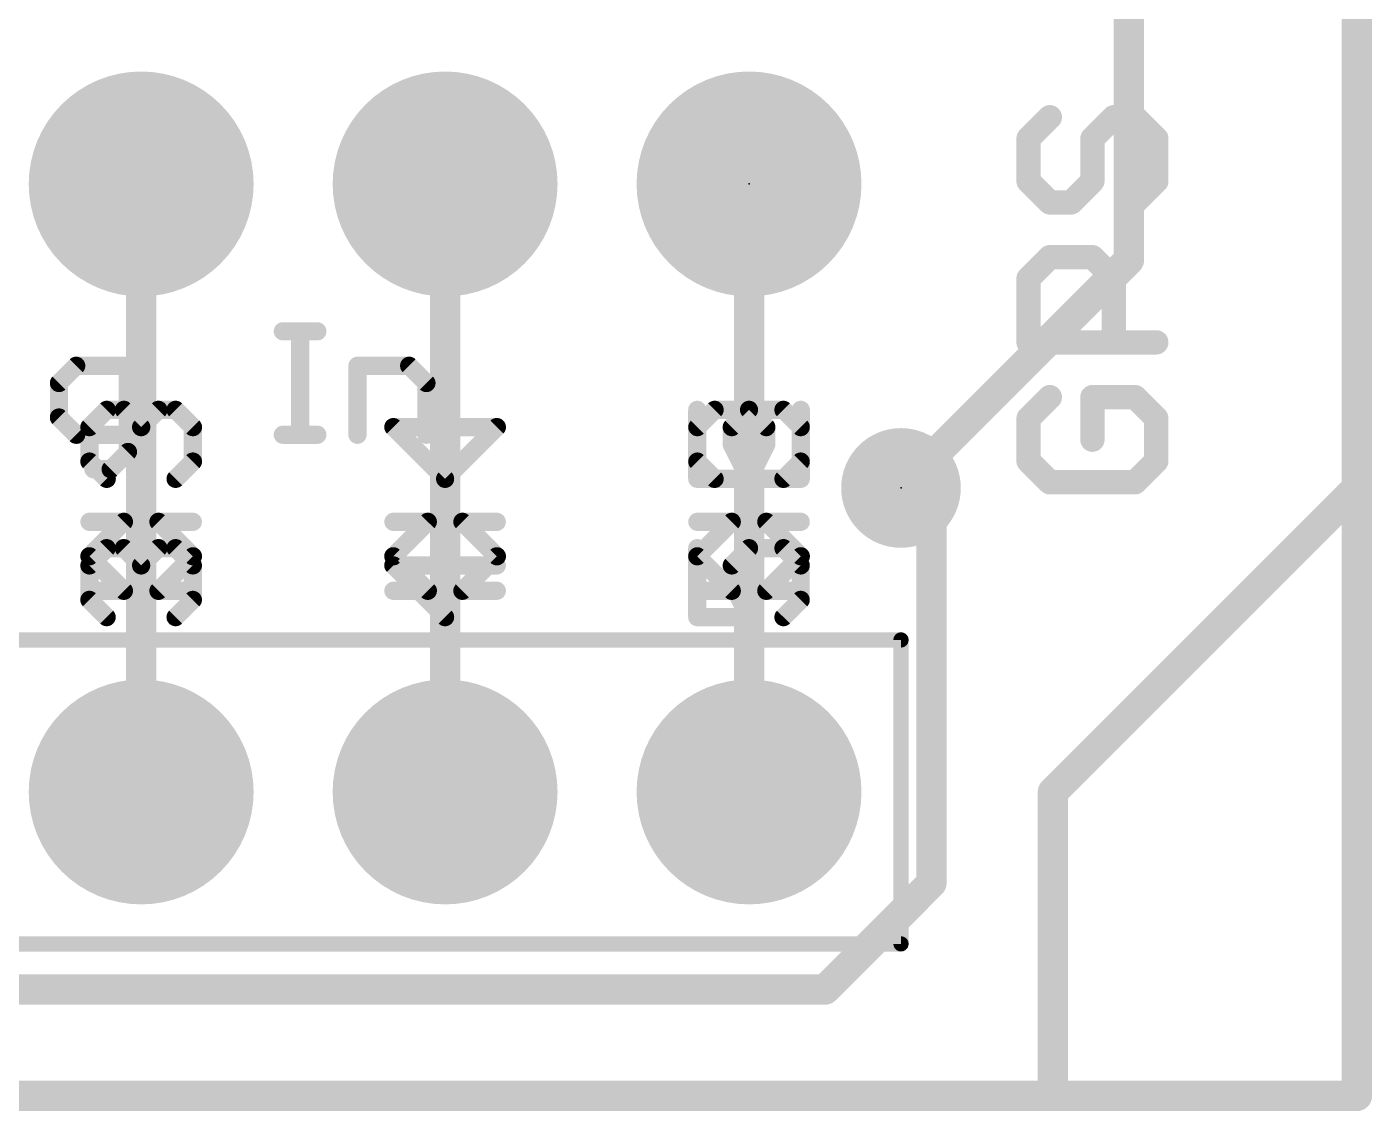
# Model space of a CAD drawing. Extents: x -24 to 83, y -23 to 53.
# Drawn here: x 48.58 to 59.82, y -0.13 to 8.93 of the extents above; entities that cross this region are included whole.
import ezdxf

# ---------------------------------------------------------------- set-up
doc = ezdxf.new("R2010")
doc.units = 0
for name, color, linetype in [('1', 12, 'CONTINUOUS'), ('16', 132, 'CONTINUOUS'), ('17', 110, 'CONTINUOUS'), ('20', 53, 'CONTINUOUS'), ('21', 41, 'CONTINUOUS'), ('22', 40, 'CONTINUOUS'), ('23', 53, 'CONTINUOUS'), ('51', 53, 'CONTINUOUS')]:
    doc.layers.add(name, color=color, linetype=linetype)

# ---------------------------------------------------------------- blocks, each defined once
blk = doc.blocks.new('ROUNDP')
at = {"const_width": 0.5}
blk.add_lwpolyline([(0, -0.25, 1), (0, 0.25, 1), (0, -0.25)], format="xyb", dxfattribs=at)
blk = doc.blocks.new('RECT')
blk.add_solid([(-0.5, -0.5), (0.5, -0.5), (-0.5, 0.5), (0.5, 0.5)])
blk = doc.blocks.new('PIE')
at = {"const_width": 0.5}
blk.add_lwpolyline([(0, -0.25, 1), (0, 0.25, 1), (0, -0.25)], format="xyb", dxfattribs=at)

msp = doc.modelspace()

# ---------------------------------------------------------------- linework, layer by layer
at = {"layer": '1', "const_width": 0.254}
for points in [[(59.69, 53.34), (59.69, 0)], [(49.53, 2.54), (49.53, 7.62)], [(52.07, 2.54), (52.07, 7.62)], [(54.61, 2.54), (54.61, 7.62)], [(59.69, 0), (0, 0)]]:
    msp.add_lwpolyline(points, dxfattribs=at)
at = {"layer": '1', "const_width": 0.127}
for points in [[(49.5935, 7.62, 1), (49.4665, 7.62)], [(52.1335, 7.62, 1), (52.0065, 7.62)], [(54.6735, 7.62, 1), (54.5465, 7.62)], [(49.4665, 2.54, 1), (49.5935, 2.54)], [(52.0065, 2.54, 1), (52.1335, 2.54)], [(54.5465, 2.54, 1), (54.6735, 2.54)], [(59.69, -0.0635, 1), (59.69, 0.0635)], [(59.6265, 0, 1), (59.7535, 0)]]:
    msp.add_lwpolyline(points, format="xyb", dxfattribs=at)
at = {"layer": '16', "const_width": 0.254}
for points in [[(59.69, 53.34), (59.69, 0)], [(57.785, 6.985), (57.785, 22.225)], [(56.134, 5.334), (57.785, 6.985)], [(56.134, 1.778), (56.134, 5.334)], [(55.245, 0.889), (56.134, 1.778)], [(25.781, 0.889), (55.245, 0.889)], [(59.69, 0), (0, 0)]]:
    msp.add_lwpolyline(points, dxfattribs=at)
at = {"layer": '16', "const_width": 0.127}
for points in [[(57.8299, 6.9401, 1), (57.7401, 7.0299)], [(57.7215, 6.985, 1), (57.8485, 6.985)], [(56.1975, 5.334, 1), (56.0705, 5.334)], [(56.0891, 5.3789, 1), (56.1789, 5.2891)], [(56.0705, 1.778, 1), (56.1975, 1.778)], [(56.1789, 1.7331, 1), (56.0891, 1.8229)], [(55.245, 0.8255, 1), (55.245, 0.9525)], [(55.2001, 0.9339, 1), (55.2899, 0.8441)], [(59.69, -0.0635, 1), (59.69, 0.0635)], [(59.6265, 0, 1), (59.7535, 0)]]:
    msp.add_lwpolyline(points, format="xyb", dxfattribs=at)
at = {"layer": '20', "const_width": 0.2032}
for points in [[(59.69, 38.1), (59.69, 5.08)], [(59.69, 5.08), (57.15, 2.54)], [(57.15, 2.54), (57.15, 0)], [(57.15, 0), (14.868, 0)]]:
    msp.add_lwpolyline(points, dxfattribs=at)
at = {"layer": '20', "const_width": 0.1016}
for points in [[(59.7259, 5.0441, 1), (59.6541, 5.1159)], [(59.6392, 5.08, 1), (59.7408, 5.08)], [(57.2008, 2.54, 1), (57.0992, 2.54)], [(57.1141, 2.5759, 1), (57.1859, 2.5041)], [(57.0992, 0, 1), (57.2008, 0)], [(57.15, -0.0508, 1), (57.15, 0.0508)]]:
    msp.add_lwpolyline(points, format="xyb", dxfattribs=at)
at = {"layer": '21'}
for points, const_width in [([(57.1238, 8.1776), (56.9459, 7.9996)], 0.2032), ([(57.4797, 7.9996), (57.6577, 8.1776)], 0.2032), ([(57.6577, 8.1776), (57.8357, 8.1776)], 0.2032), ([(57.8357, 8.1776), (58.0136, 7.9996)], 0.2032), ([(56.9459, 7.9996), (56.9459, 7.6437)], 0.2032), ([(57.4797, 7.6437), (57.4797, 7.9996)], 0.2032), ([(58.0136, 7.9996), (58.0136, 7.6437)], 0.2032), ([(56.9459, 7.6437), (57.1238, 7.4658)], 0.2032), ([(57.3018, 7.4658), (57.4797, 7.6437)], 0.2032), ([(58.0136, 7.6437), (57.8357, 7.4658)], 0.2032), ([(57.1238, 7.4658), (57.3018, 7.4658)], 0.2032), ([(56.9459, 6.8302), (57.1238, 7.0082)], 0.2032), ([(57.1238, 7.0082), (57.4797, 7.0082)], 0.2032), ([(57.4797, 7.0082), (57.6577, 6.8302)], 0.2032), ([(56.9459, 6.2964), (56.9459, 6.8302)], 0.2032), ([(57.6577, 6.8302), (57.6577, 6.2964)], 0.2032), ([(58.0136, 6.2964), (56.9459, 6.2964)], 0.2032), ([(57.1238, 5.8388), (56.9459, 5.6608)], 0.2032), ([(57.8357, 5.8388), (57.4797, 5.8388)], 0.2032), ([(57.4797, 5.8388), (57.4797, 5.4829)], 0.2032), ([(58.0136, 5.6608), (57.8357, 5.8388)], 0.2032), ([(49.0975, 5.5884), (49.2415, 5.7324)], 0.1524), ([(49.2415, 5.7324), (49.3856, 5.7324)], 0.1524), ([(49.3856, 5.7324), (49.5296, 5.5884)], 0.1524), ([(49.5296, 5.5884), (49.6737, 5.7324)], 0.1524), ([(49.6737, 5.7324), (49.8177, 5.7324)], 0.1524), ([(49.8177, 5.7324), (49.9618, 5.5884)], 0.1524), ([(52.0696, 5.1562), (52.0696, 5.7324)], 0.1524), ([(54.1775, 5.7324), (54.1775, 5.1562)], 0.1524), ([(54.4656, 5.5884), (54.6096, 5.7324)], 0.1524), ([(54.6096, 5.7324), (54.8977, 5.7324)], 0.1524), ([(54.8977, 5.7324), (55.0418, 5.5884)], 0.1524), ([(56.9459, 5.6608), (56.9459, 5.3049)], 0.2032), ([(58.0136, 5.3049), (58.0136, 5.6608)], 0.2032), ([(49.0975, 5.3003), (49.0975, 5.5884)], 0.1524), ([(49.5296, 5.5884), (49.5296, 5.4443)], 0.1524), ([(49.9618, 5.5884), (49.9618, 5.3003)], 0.1524), ([(52.5018, 5.5884), (51.6375, 5.5884)], 0.1524), ([(51.6375, 5.5884), (52.0696, 5.1562)], 0.1524), ([(54.4656, 5.4443), (54.4656, 5.5884)], 0.1524), ([(55.0418, 5.5884), (55.0418, 5.3003)], 0.1524), ([(54.6096, 5.1562), (54.4656, 5.4443)], 0.1524), ([(56.9459, 5.3049), (57.1238, 5.127)], 0.2032), ([(57.8357, 5.127), (58.0136, 5.3049)], 0.2032), ([(49.2415, 5.1562), (49.0975, 5.3003)], 0.1524), ([(49.9618, 5.3003), (49.8177, 5.1562)], 0.1524), ([(55.0418, 5.3003), (54.8977, 5.1562)], 0.1524), ([(54.1775, 5.1562), (54.6096, 5.1562)], 0.1524), ([(57.1238, 5.127), (57.8357, 5.127)], 0.2032), ([(49.0975, 4.5088), (49.3856, 4.7969)], 0.1524), ([(49.3856, 4.7969), (49.9618, 4.7969)], 0.1524), ([(49.5296, 4.2207), (49.5296, 4.7969)], 0.1524), ([(51.6375, 4.5088), (51.9256, 4.7969)], 0.1524), ([(51.9256, 4.7969), (52.5018, 4.7969)], 0.1524), ([(52.0696, 4.2207), (52.0696, 4.7969)], 0.1524), ([(54.1775, 4.5088), (54.4656, 4.7969)], 0.1524), ([(54.4656, 4.7969), (55.0418, 4.7969)], 0.1524), ([(54.6096, 4.2207), (54.6096, 4.7969)], 0.1524), ([(49.3856, 4.2207), (49.0975, 4.5088)], 0.1524), ([(51.9256, 4.2207), (51.6375, 4.5088)], 0.1524), ([(54.4656, 4.2207), (54.1775, 4.5088)], 0.1524), ([(49.9618, 4.2207), (49.3856, 4.2207)], 0.1524), ([(52.5018, 4.2207), (51.9256, 4.2207)], 0.1524), ([(55.0418, 4.2207), (54.4656, 4.2207)], 0.1524)]:
    msp.add_lwpolyline(points, dxfattribs=dict(at, const_width=const_width))
for points, const_width in [([(57.1598, 8.1416, 1), (57.0879, 8.2135)], 0.1016), ([(57.6577, 8.2284, 1), (57.6577, 8.1268)], 0.1016), ([(57.6936, 8.1416, 1), (57.6218, 8.2135)], 0.1016), ([(57.8716, 8.2135, 1), (57.7997, 8.1416)], 0.1016), ([(57.8357, 8.1268, 1), (57.8357, 8.2284)], 0.1016), ([(56.9967, 7.9996, 1), (56.8951, 7.9996)], 0.1016), ([(57.5305, 7.9996, 1), (57.4289, 7.9996)], 0.1016), ([(58.0644, 7.9996, 1), (57.9628, 7.9996)], 0.1016), ([(56.91, 8.0355, 1), (56.9818, 7.9637)], 0.1016), ([(57.4438, 8.0355, 1), (57.5157, 7.9637)], 0.1016), ([(57.9777, 7.9637, 1), (58.0495, 8.0355)], 0.1016), ([(56.9818, 7.6796, 1), (56.91, 7.6078)], 0.1016), ([(56.8951, 7.6437, 1), (56.9967, 7.6437)], 0.1016), ([(57.4289, 7.6437, 1), (57.5305, 7.6437)], 0.1016), ([(57.5157, 7.6078, 1), (57.4438, 7.6796)], 0.1016), ([(57.9628, 7.6437, 1), (58.0644, 7.6437)], 0.1016), ([(58.0495, 7.6078, 1), (57.9777, 7.6796)], 0.1016), ([(57.1238, 7.5166, 1), (57.1238, 7.415)], 0.1016), ([(57.0879, 7.4298, 1), (57.1598, 7.5017)], 0.1016), ([(57.2659, 7.5017, 1), (57.3377, 7.4298)], 0.1016), ([(57.3018, 7.415, 1), (57.3018, 7.5166)], 0.1016), ([(57.7997, 7.5017, 1), (57.8716, 7.4298)], 0.1016), ([(57.1238, 7.059, 1), (57.1238, 6.9574)], 0.1016), ([(57.1598, 6.9722, 1), (57.0879, 7.0441)], 0.1016), ([(57.5157, 7.0441, 1), (57.4438, 6.9722)], 0.1016), ([(57.4797, 6.9574, 1), (57.4797, 7.059)], 0.1016), ([(56.9967, 6.8302, 1), (56.8951, 6.8302)], 0.1016), ([(56.91, 6.8661, 1), (56.9818, 6.7943)], 0.1016), ([(57.7085, 6.8302, 1), (57.6069, 6.8302)], 0.1016), ([(57.6218, 6.7943, 1), (57.6936, 6.8661)], 0.1016), ([(56.9459, 6.3472, 1), (56.9459, 6.2456)], 0.1016), ([(56.8951, 6.2964, 1), (56.9967, 6.2964)], 0.1016), ([(57.6069, 6.2964, 1), (57.7085, 6.2964)], 0.1016), ([(58.0136, 6.2456, 1), (58.0136, 6.3472)], 0.1016), ([(57.1598, 5.8028, 1), (57.0879, 5.8747)], 0.1016), ([(57.4797, 5.8896, 1), (57.4797, 5.788)], 0.1016), ([(57.5305, 5.8388, 1), (57.4289, 5.8388)], 0.1016), ([(57.8716, 5.8747, 1), (57.7997, 5.8028)], 0.1016), ([(57.8357, 5.788, 1), (57.8357, 5.8896)], 0.1016), ([(49.2415, 5.7705, 1), (49.2415, 5.6943)], 0.0762), ([(49.2685, 5.7055, 1), (49.2146, 5.7594)], 0.0762), ([(49.4125, 5.7594, 1), (49.3586, 5.7055)], 0.0762), ([(49.3856, 5.6943, 1), (49.3856, 5.7705)], 0.0762), ([(49.6737, 5.7705, 1), (49.6737, 5.6943)], 0.0762), ([(49.7006, 5.7055, 1), (49.6467, 5.7594)], 0.0762), ([(49.8447, 5.7594, 1), (49.7908, 5.7055)], 0.0762), ([(49.8177, 5.6943, 1), (49.8177, 5.7705)], 0.0762), ([(52.1077, 5.7324, 1), (52.0315, 5.7324)], 0.0762), ([(54.2156, 5.7324, 1), (54.1394, 5.7324)], 0.0762), ([(54.6096, 5.7705, 1), (54.6096, 5.6943)], 0.0762), ([(54.6366, 5.7055, 1), (54.5827, 5.7594)], 0.0762), ([(54.9247, 5.7594, 1), (54.8708, 5.7055)], 0.0762), ([(54.8977, 5.6943, 1), (54.8977, 5.7705)], 0.0762), ([(56.9967, 5.6608, 1), (56.8951, 5.6608)], 0.1016), ([(56.91, 5.6967, 1), (56.9818, 5.6249)], 0.1016), ([(58.0644, 5.6608, 1), (57.9628, 5.6608)], 0.1016), ([(57.9777, 5.6249, 1), (58.0495, 5.6967)], 0.1016), ([(49.0705, 5.6153, 1), (49.1244, 5.5614)], 0.0762), ([(49.1356, 5.5884, 1), (49.0594, 5.5884)], 0.0762), ([(49.5677, 5.5884, 1), (49.4915, 5.5884)], 0.0762), ([(49.5027, 5.6153, 1), (49.5566, 5.5614)], 0.0762), ([(49.5027, 5.5614, 1), (49.5566, 5.6153)], 0.0762), ([(49.9999, 5.5884, 1), (49.9237, 5.5884)], 0.0762), ([(49.9349, 5.5614, 1), (49.9887, 5.6153)], 0.0762), ([(51.6644, 5.6153, 1), (51.6105, 5.5614)], 0.0762), ([(51.6375, 5.6265, 1), (51.6375, 5.5503)], 0.0762), ([(52.5018, 5.5503, 1), (52.5018, 5.6265)], 0.0762), ([(54.4386, 5.6153, 1), (54.4925, 5.5614)], 0.0762), ([(54.5037, 5.5884, 1), (54.4275, 5.5884)], 0.0762), ([(55.0799, 5.5884, 1), (55.0037, 5.5884)], 0.0762), ([(55.0149, 5.5614, 1), (55.0687, 5.6153)], 0.0762), ([(54.4997, 5.4614, 1), (54.4315, 5.4273)], 0.0762), ([(57.4289, 5.4829, 1), (57.5305, 5.4829)], 0.1016), ([(49.4915, 5.4443, 1), (49.5677, 5.4443)], 0.0762), ([(54.4275, 5.4443, 1), (54.5037, 5.4443)], 0.0762), ([(56.9818, 5.3408, 1), (56.91, 5.269)], 0.1016), ([(58.0495, 5.269, 1), (57.9777, 5.3408)], 0.1016), ([(49.1244, 5.3272, 1), (49.0705, 5.2733)], 0.0762), ([(49.0594, 5.3003, 1), (49.1356, 5.3003)], 0.0762), ([(49.9237, 5.3003, 1), (49.9999, 5.3003)], 0.0762), ([(49.9887, 5.2733, 1), (49.9349, 5.3272)], 0.0762), ([(55.0037, 5.3003, 1), (55.0799, 5.3003)], 0.0762), ([(55.0687, 5.2733, 1), (55.0149, 5.3272)], 0.0762), ([(56.8951, 5.3049, 1), (56.9967, 5.3049)], 0.1016), ([(57.9628, 5.3049, 1), (58.0644, 5.3049)], 0.1016), ([(49.2146, 5.1293, 1), (49.2685, 5.1831)], 0.0762), ([(49.7908, 5.1831, 1), (49.8447, 5.1293)], 0.0762), ([(52.0315, 5.1562, 1), (52.1077, 5.1562)], 0.0762), ([(52.0427, 5.1293, 1), (52.0966, 5.1831)], 0.0762), ([(54.1775, 5.1943, 1), (54.1775, 5.1181)], 0.0762), ([(54.1394, 5.1562, 1), (54.2156, 5.1562)], 0.0762), ([(54.5756, 5.1392, 1), (54.6437, 5.1732)], 0.0762), ([(54.6096, 5.1181, 1), (54.6096, 5.1943)], 0.0762), ([(54.8708, 5.1831, 1), (54.9247, 5.1293)], 0.0762), ([(57.1238, 5.1778, 1), (57.1238, 5.0762)], 0.1016), ([(57.0879, 5.091, 1), (57.1598, 5.1629)], 0.1016), ([(57.7997, 5.1629, 1), (57.8716, 5.091)], 0.1016), ([(57.8357, 5.0762, 1), (57.8357, 5.1778)], 0.1016), ([(49.3856, 4.835, 1), (49.3856, 4.7588)], 0.0762), ([(49.4125, 4.77, 1), (49.3586, 4.8238)], 0.0762), ([(49.5677, 4.7969, 1), (49.4915, 4.7969)], 0.0762), ([(49.9618, 4.7588, 1), (49.9618, 4.835)], 0.0762), ([(51.9256, 4.835, 1), (51.9256, 4.7588)], 0.0762), ([(51.9525, 4.77, 1), (51.8986, 4.8238)], 0.0762), ([(52.1077, 4.7969, 1), (52.0315, 4.7969)], 0.0762), ([(52.5018, 4.7588, 1), (52.5018, 4.835)], 0.0762), ([(54.4656, 4.835, 1), (54.4656, 4.7588)], 0.0762), ([(54.4925, 4.77, 1), (54.4386, 4.8238)], 0.0762), ([(54.6477, 4.7969, 1), (54.5715, 4.7969)], 0.0762), ([(55.0418, 4.7588, 1), (55.0418, 4.835)], 0.0762), ([(49.1244, 4.5357, 1), (49.0705, 4.4819)], 0.0762), ([(49.0705, 4.5357, 1), (49.1244, 4.4819)], 0.0762), ([(51.6644, 4.5357, 1), (51.6105, 4.4819)], 0.0762), ([(51.6105, 4.5357, 1), (51.6644, 4.4819)], 0.0762), ([(54.2044, 4.5357, 1), (54.1505, 4.4819)], 0.0762), ([(54.1505, 4.5357, 1), (54.2044, 4.4819)], 0.0762), ([(49.3856, 4.2588, 1), (49.3856, 4.1826)], 0.0762), ([(49.3586, 4.1937, 1), (49.4125, 4.2476)], 0.0762), ([(49.9618, 4.1826, 1), (49.9618, 4.2588)], 0.0762), ([(51.9256, 4.2588, 1), (51.9256, 4.1826)], 0.0762), ([(51.8986, 4.1937, 1), (51.9525, 4.2476)], 0.0762), ([(52.5018, 4.1826, 1), (52.5018, 4.2588)], 0.0762), ([(54.4656, 4.2588, 1), (54.4656, 4.1826)], 0.0762), ([(54.4386, 4.1937, 1), (54.4925, 4.2476)], 0.0762), ([(55.0418, 4.1826, 1), (55.0418, 4.2588)], 0.0762), ([(49.4915, 4.2207, 1), (49.5677, 4.2207)], 0.0762), ([(52.0315, 4.2207, 1), (52.1077, 4.2207)], 0.0762), ([(54.5715, 4.2207, 1), (54.6477, 4.2207)], 0.0762)]:
    msp.add_lwpolyline(points, format="xyb", dxfattribs=dict(at, const_width=const_width))
at = {"layer": '22', "const_width": 0.1524}
for points in [[(49.2423, 5.7324), (49.0982, 5.5884)], [(49.3863, 5.7324), (49.2423, 5.7324)], [(49.5304, 5.5884), (49.3863, 5.7324)], [(49.6744, 5.7324), (49.5304, 5.5884)], [(49.8185, 5.7324), (49.6744, 5.7324)], [(49.9625, 5.5884), (49.8185, 5.7324)], [(52.0704, 5.1562), (52.0704, 5.7324)], [(54.3223, 5.7324), (54.1782, 5.5884)], [(54.6104, 5.7324), (54.3223, 5.7324)], [(54.7544, 5.5884), (54.6104, 5.7324)], [(55.0425, 5.7324), (55.0425, 5.1562)], [(49.0982, 5.5884), (49.0982, 5.3003)], [(49.5304, 5.5884), (49.5304, 5.4443)], [(49.9625, 5.3003), (49.9625, 5.5884)], [(51.6382, 5.5884), (52.5025, 5.5884)], [(52.5025, 5.5884), (52.0704, 5.1562)], [(54.1782, 5.5884), (54.1782, 5.3003)], [(54.7544, 5.4443), (54.7544, 5.5884)], [(54.6104, 5.1562), (54.7544, 5.4443)], [(49.0982, 5.3003), (49.2423, 5.1562)], [(49.8185, 5.1562), (49.9625, 5.3003)], [(54.1782, 5.3003), (54.3223, 5.1562)], [(55.0425, 5.1562), (54.6104, 5.1562)], [(49.6744, 4.7969), (49.0982, 4.7969)], [(49.5304, 4.2207), (49.5304, 4.7969)], [(49.9625, 4.5088), (49.6744, 4.7969)], [(52.2144, 4.7969), (51.6382, 4.7969)], [(52.0704, 4.2207), (52.0704, 4.7969)], [(52.5025, 4.5088), (52.2144, 4.7969)], [(54.7544, 4.7969), (54.1782, 4.7969)], [(54.6104, 4.2207), (54.6104, 4.7969)], [(55.0425, 4.5088), (54.7544, 4.7969)], [(49.6744, 4.2207), (49.9625, 4.5088)], [(52.2144, 4.2207), (52.5025, 4.5088)], [(54.7544, 4.2207), (55.0425, 4.5088)], [(49.0982, 4.2207), (49.6744, 4.2207)], [(51.6382, 4.2207), (52.2144, 4.2207)], [(54.1782, 4.2207), (54.7544, 4.2207)]]:
    msp.add_lwpolyline(points, dxfattribs=at)
at = {"layer": '22', "const_width": 0.0762}
for points in [[(49.2423, 5.7705, 1), (49.2423, 5.6943)], [(49.2692, 5.7055, 1), (49.2153, 5.7594)], [(49.4133, 5.7594, 1), (49.3594, 5.7055)], [(49.3863, 5.6943, 1), (49.3863, 5.7705)], [(49.6744, 5.7705, 1), (49.6744, 5.6943)], [(49.7014, 5.7055, 1), (49.6475, 5.7594)], [(49.8454, 5.7594, 1), (49.7915, 5.7055)], [(49.8185, 5.6943, 1), (49.8185, 5.7705)], [(52.1085, 5.7324, 1), (52.0323, 5.7324)], [(54.3223, 5.7705, 1), (54.3223, 5.6943)], [(54.3492, 5.7055, 1), (54.2953, 5.7594)], [(54.6373, 5.7594, 1), (54.5834, 5.7055)], [(54.6104, 5.6943, 1), (54.6104, 5.7705)], [(55.0806, 5.7324, 1), (55.0044, 5.7324)], [(49.1363, 5.5884, 1), (49.0601, 5.5884)], [(49.0713, 5.6153, 1), (49.1251, 5.5614)], [(49.5034, 5.6153, 1), (49.5573, 5.5614)], [(49.5685, 5.5884, 1), (49.4923, 5.5884)], [(49.5034, 5.5614, 1), (49.5573, 5.6153)], [(50.0006, 5.5884, 1), (49.9244, 5.5884)], [(49.9356, 5.5614, 1), (49.9895, 5.6153)], [(51.6382, 5.6265, 1), (51.6382, 5.5503)], [(52.5295, 5.5614, 1), (52.4756, 5.6153)], [(52.5025, 5.5503, 1), (52.5025, 5.6265)], [(54.2163, 5.5884, 1), (54.1401, 5.5884)], [(54.1513, 5.6153, 1), (54.2051, 5.5614)], [(54.7925, 5.5884, 1), (54.7163, 5.5884)], [(54.7275, 5.5614, 1), (54.7814, 5.6153)], [(54.7885, 5.4273, 1), (54.7203, 5.4614)], [(49.4923, 5.4443, 1), (49.5685, 5.4443)], [(54.7163, 5.4443, 1), (54.7925, 5.4443)], [(49.1251, 5.3272, 1), (49.0713, 5.2733)], [(49.0601, 5.3003, 1), (49.1363, 5.3003)], [(49.9244, 5.3003, 1), (50.0006, 5.3003)], [(49.9895, 5.2733, 1), (49.9356, 5.3272)], [(54.2051, 5.3272, 1), (54.1513, 5.2733)], [(54.1401, 5.3003, 1), (54.2163, 5.3003)], [(49.2153, 5.1293, 1), (49.2692, 5.1831)], [(49.7915, 5.1831, 1), (49.8454, 5.1293)], [(52.0434, 5.1831, 1), (52.0973, 5.1293)], [(52.0323, 5.1562, 1), (52.1085, 5.1562)], [(54.2953, 5.1293, 1), (54.3492, 5.1831)], [(54.6104, 5.1943, 1), (54.6104, 5.1181)], [(54.5763, 5.1732, 1), (54.6444, 5.1392)], [(55.0044, 5.1562, 1), (55.0806, 5.1562)], [(55.0425, 5.1181, 1), (55.0425, 5.1943)], [(49.0982, 4.835, 1), (49.0982, 4.7588)], [(49.5685, 4.7969, 1), (49.4923, 4.7969)], [(49.7014, 4.8238, 1), (49.6475, 4.77)], [(49.6744, 4.7588, 1), (49.6744, 4.835)], [(51.6382, 4.835, 1), (51.6382, 4.7588)], [(52.1085, 4.7969, 1), (52.0323, 4.7969)], [(52.2414, 4.8238, 1), (52.1875, 4.77)], [(52.2144, 4.7588, 1), (52.2144, 4.835)], [(54.1782, 4.835, 1), (54.1782, 4.7588)], [(54.6485, 4.7969, 1), (54.5723, 4.7969)], [(54.7814, 4.8238, 1), (54.7275, 4.77)], [(54.7544, 4.7588, 1), (54.7544, 4.835)], [(49.9895, 4.4819, 1), (49.9356, 4.5357)], [(49.9356, 4.4819, 1), (49.9895, 4.5357)], [(52.5295, 4.4819, 1), (52.4756, 4.5357)], [(52.4756, 4.4819, 1), (52.5295, 4.5357)], [(55.0695, 4.4819, 1), (55.0156, 4.5357)], [(55.0156, 4.4819, 1), (55.0695, 4.5357)], [(49.0982, 4.2588, 1), (49.0982, 4.1826)], [(49.6475, 4.2476, 1), (49.7014, 4.1937)], [(49.6744, 4.1826, 1), (49.6744, 4.2588)], [(51.6382, 4.2588, 1), (51.6382, 4.1826)], [(52.1875, 4.2476, 1), (52.2414, 4.1937)], [(52.2144, 4.1826, 1), (52.2144, 4.2588)], [(54.1782, 4.2588, 1), (54.1782, 4.1826)], [(54.7275, 4.2476, 1), (54.7814, 4.1937)], [(54.7544, 4.1826, 1), (54.7544, 4.2588)], [(49.4923, 4.2207, 1), (49.5685, 4.2207)], [(52.0323, 4.2207, 1), (52.1085, 4.2207)], [(54.5723, 4.2207, 1), (54.6485, 4.2207)]]:
    msp.add_lwpolyline(points, format="xyb", dxfattribs=at)
at = {"layer": '23'}
for p in [(54.61, 7.62), (55.88, 5.08)]:
    msp.add_point(p, dxfattribs=at)
at = {"layer": '51'}
for points, const_width in [([(59.69, 5.08), (59.69, 38.1)], 0.254), ([(50.714, 6.3888), (51.0021, 6.3888)], 0.1524), ([(50.8581, 5.5245), (50.8581, 6.3888)], 0.1524), ([(48.987, 6.1007), (48.843, 5.9567)], 0.1524), ([(49.4192, 6.1007), (48.987, 6.1007)], 0.1524), ([(49.4192, 5.3804), (49.4192, 6.1007)], 0.1524), ([(51.3377, 5.5245), (51.3377, 6.1007)], 0.1524), ([(51.3377, 6.1007), (51.7698, 6.1007)], 0.1524), ([(51.7698, 6.1007), (51.9139, 5.9567)], 0.1524), ([(48.843, 5.9567), (48.843, 5.6686)], 0.1524), ([(51.9139, 5.9567), (51.9139, 5.5245)], 0.1524), ([(48.843, 5.6686), (48.987, 5.5245)], 0.1524), ([(48.987, 5.5245), (49.4192, 5.5245)], 0.1524), ([(50.714, 5.5245), (51.0021, 5.5245)], 0.1524), ([(49.2751, 5.2364), (49.4192, 5.3804)], 0.1524), ([(49.1311, 5.2364), (49.2751, 5.2364)], 0.1524), ([(57.15, 2.54), (59.69, 5.08)], 0.254), ([(49.0975, 4.4327), (49.2415, 4.5767)], 0.1524), ([(49.2415, 4.5767), (49.3856, 4.5767)], 0.1524), ([(49.3856, 4.5767), (49.5296, 4.4327)], 0.1524), ([(49.5296, 4.4327), (49.6737, 4.5767)], 0.1524), ([(49.6737, 4.5767), (49.8177, 4.5767)], 0.1524), ([(49.8177, 4.5767), (49.9618, 4.4327)], 0.1524), ([(52.0696, 4.0005), (52.0696, 4.5767)], 0.1524), ([(54.1775, 4.5767), (54.1775, 4.0005)], 0.1524), ([(54.4656, 4.4327), (54.6096, 4.5767)], 0.1524), ([(54.6096, 4.5767), (54.8977, 4.5767)], 0.1524), ([(54.8977, 4.5767), (55.0418, 4.4327)], 0.1524), ([(49.0975, 4.1446), (49.0975, 4.4327)], 0.1524), ([(49.5296, 4.4327), (49.5296, 4.2886)], 0.1524), ([(49.9618, 4.4327), (49.9618, 4.1446)], 0.1524), ([(52.5018, 4.4327), (51.6375, 4.4327)], 0.1524), ([(51.6375, 4.4327), (52.0696, 4.0005)], 0.1524), ([(54.4656, 4.2886), (54.4656, 4.4327)], 0.1524), ([(55.0418, 4.4327), (55.0418, 4.1446)], 0.1524), ([(54.6096, 4.0005), (54.4656, 4.2886)], 0.1524), ([(49.2415, 4.0005), (49.0975, 4.1446)], 0.1524), ([(49.9618, 4.1446), (49.8177, 4.0005)], 0.1524), ([(55.0418, 4.1446), (54.8977, 4.0005)], 0.1524), ([(54.1775, 4.0005), (54.6096, 4.0005)], 0.1524), ([(40.64, 3.81), (55.88, 3.81)], 0.127), ([(55.88, 3.81), (55.88, 1.27)], 0.127), ([(57.15, 0), (57.15, 2.54)], 0.254), ([(55.88, 1.27), (40.64, 1.27)], 0.127), ([(2.54, 0), (57.15, 0)], 0.254)]:
    msp.add_lwpolyline(points, dxfattribs=dict(at, const_width=const_width))
for points, const_width in [([(50.714, 6.4269, 1), (50.714, 6.3507)], 0.0762), ([(50.8962, 6.3888, 1), (50.82, 6.3888)], 0.0762), ([(51.0021, 6.3507, 1), (51.0021, 6.4269)], 0.0762), ([(48.987, 6.1388, 1), (48.987, 6.0626)], 0.0762), ([(49.014, 6.0738, 1), (48.9601, 6.1277)], 0.0762), ([(49.4573, 6.1007, 1), (49.3811, 6.1007)], 0.0762), ([(49.4192, 6.0626, 1), (49.4192, 6.1388)], 0.0762), ([(51.3758, 6.1007, 1), (51.2996, 6.1007)], 0.0762), ([(51.3377, 6.1388, 1), (51.3377, 6.0626)], 0.0762), ([(51.7968, 6.1277, 1), (51.7429, 6.0738)], 0.0762), ([(51.7698, 6.0626, 1), (51.7698, 6.1388)], 0.0762), ([(48.816, 5.9836, 1), (48.8699, 5.9297)], 0.0762), ([(48.8811, 5.9567, 1), (48.8049, 5.9567)], 0.0762), ([(51.952, 5.9567, 1), (51.8758, 5.9567)], 0.0762), ([(51.887, 5.9297, 1), (51.9408, 5.9836)], 0.0762), ([(48.8699, 5.6955, 1), (48.816, 5.6416)], 0.0762), ([(48.8049, 5.6686, 1), (48.8811, 5.6686)], 0.0762), ([(48.987, 5.5626, 1), (48.987, 5.4864)], 0.0762), ([(48.9601, 5.4976, 1), (49.014, 5.5514)], 0.0762), ([(49.4192, 5.4864, 1), (49.4192, 5.5626)], 0.0762), ([(50.714, 5.5626, 1), (50.714, 5.4864)], 0.0762), ([(50.82, 5.5245, 1), (50.8962, 5.5245)], 0.0762), ([(51.0021, 5.4864, 1), (51.0021, 5.5626)], 0.0762), ([(51.2996, 5.5245, 1), (51.3758, 5.5245)], 0.0762), ([(51.8758, 5.5245, 1), (51.952, 5.5245)], 0.0762), ([(49.3811, 5.3804, 1), (49.4573, 5.3804)], 0.0762), ([(49.4461, 5.3535, 1), (49.3922, 5.4074)], 0.0762), ([(49.1311, 5.2745, 1), (49.1311, 5.1983)], 0.0762), ([(49.2482, 5.2633, 1), (49.3021, 5.2094)], 0.0762), ([(49.2751, 5.1983, 1), (49.2751, 5.2745)], 0.0762), ([(59.7349, 5.0351, 1), (59.6451, 5.1249)], 0.127), ([(59.6265, 5.08, 1), (59.7535, 5.08)], 0.127), ([(49.2415, 4.6148, 1), (49.2415, 4.5386)], 0.0762), ([(49.2685, 4.5498, 1), (49.2146, 4.6037)], 0.0762), ([(49.4125, 4.6037, 1), (49.3586, 4.5498)], 0.0762), ([(49.3856, 4.5386, 1), (49.3856, 4.6148)], 0.0762), ([(49.6737, 4.6148, 1), (49.6737, 4.5386)], 0.0762), ([(49.7006, 4.5498, 1), (49.6467, 4.6037)], 0.0762), ([(49.8447, 4.6037, 1), (49.7908, 4.5498)], 0.0762), ([(49.8177, 4.5386, 1), (49.8177, 4.6148)], 0.0762), ([(52.1077, 4.5767, 1), (52.0315, 4.5767)], 0.0762), ([(54.2156, 4.5767, 1), (54.1394, 4.5767)], 0.0762), ([(54.6096, 4.6148, 1), (54.6096, 4.5386)], 0.0762), ([(54.6366, 4.5498, 1), (54.5827, 4.6037)], 0.0762), ([(54.9247, 4.6037, 1), (54.8708, 4.5498)], 0.0762), ([(54.8977, 4.5386, 1), (54.8977, 4.6148)], 0.0762), ([(49.0705, 4.4596, 1), (49.1244, 4.4057)], 0.0762), ([(49.1356, 4.4327, 1), (49.0594, 4.4327)], 0.0762), ([(49.5677, 4.4327, 1), (49.4915, 4.4327)], 0.0762), ([(49.5027, 4.4596, 1), (49.5566, 4.4057)], 0.0762), ([(49.5027, 4.4057, 1), (49.5566, 4.4596)], 0.0762), ([(49.9999, 4.4327, 1), (49.9237, 4.4327)], 0.0762), ([(49.9349, 4.4057, 1), (49.9887, 4.4596)], 0.0762), ([(51.6644, 4.4596, 1), (51.6105, 4.4057)], 0.0762), ([(51.6375, 4.4708, 1), (51.6375, 4.3946)], 0.0762), ([(52.5018, 4.3946, 1), (52.5018, 4.4708)], 0.0762), ([(54.4386, 4.4596, 1), (54.4925, 4.4057)], 0.0762), ([(54.5037, 4.4327, 1), (54.4275, 4.4327)], 0.0762), ([(55.0799, 4.4327, 1), (55.0037, 4.4327)], 0.0762), ([(55.0149, 4.4057, 1), (55.0687, 4.4596)], 0.0762), ([(49.4915, 4.2886, 1), (49.5677, 4.2886)], 0.0762), ([(54.4997, 4.3057, 1), (54.4315, 4.2716)], 0.0762), ([(54.4275, 4.2886, 1), (54.5037, 4.2886)], 0.0762), ([(49.1244, 4.1715, 1), (49.0705, 4.1176)], 0.0762), ([(49.0594, 4.1446, 1), (49.1356, 4.1446)], 0.0762), ([(49.9237, 4.1446, 1), (49.9999, 4.1446)], 0.0762), ([(49.9887, 4.1176, 1), (49.9349, 4.1715)], 0.0762), ([(55.0037, 4.1446, 1), (55.0799, 4.1446)], 0.0762), ([(55.0687, 4.1176, 1), (55.0149, 4.1715)], 0.0762), ([(49.2146, 3.9736, 1), (49.2685, 4.0274)], 0.0762), ([(49.7908, 4.0274, 1), (49.8447, 3.9736)], 0.0762), ([(52.0427, 3.9736, 1), (52.0966, 4.0274)], 0.0762), ([(54.1775, 4.0386, 1), (54.1775, 3.9624)], 0.0762), ([(54.5756, 3.9835, 1), (54.6437, 4.0175)], 0.0762), ([(54.6096, 3.9624, 1), (54.6096, 4.0386)], 0.0762), ([(54.8708, 4.0274, 1), (54.9247, 3.9736)], 0.0762), ([(52.0315, 4.0005, 1), (52.1077, 4.0005)], 0.0762), ([(54.1394, 4.0005, 1), (54.2156, 4.0005)], 0.0762), ([(55.9118, 3.81, 1), (55.8483, 3.81)], 0.0635), ([(55.88, 3.7782, 1), (55.88, 3.8418)], 0.0635), ([(57.2135, 2.54, 1), (57.0865, 2.54)], 0.127), ([(57.1051, 2.5849, 1), (57.1949, 2.4951)], 0.127), ([(55.8483, 1.27, 1), (55.9118, 1.27)], 0.0635), ([(55.88, 1.2383, 1), (55.88, 1.3017)], 0.0635), ([(57.15, -0.0635, 1), (57.15, 0.0635)], 0.127), ([(57.0865, 0, 1), (57.2135, 0)], 0.127)]:
    msp.add_lwpolyline(points, format="xyb", dxfattribs=dict(at, const_width=const_width))

# ---------------------------------------------------------------- block references
at = {"layer": '1'}
msp.add_blockref('PIE', (55.88, 5.08), dxfattribs=at)
at = {"layer": '17', "xscale": 1.8796, "yscale": 1.8796, "rotation": 270}
for p in [(49.53, 7.62), (49.53, 7.62), (52.07, 7.62), (52.07, 7.62), (54.61, 7.62), (54.61, 7.62)]:
    msp.add_blockref('ROUNDP', p, dxfattribs=at)
at = {"layer": '17', "xscale": 1.8796, "yscale": 1.8796}
for p in [(49.53, 2.54), (49.53, 2.54), (52.07, 2.54), (52.07, 2.54), (54.61, 2.54), (54.61, 2.54)]:
    msp.add_blockref('ROUNDP', p, dxfattribs=at)
at = {"layer": '51', "xscale": 0.508, "yscale": 0.508, "rotation": 180}
for p in [(49.53, 7.62), (52.07, 7.62), (54.61, 7.62)]:
    msp.add_blockref('RECT', p, dxfattribs=at)

doc.saveas('drawing.dxf')
